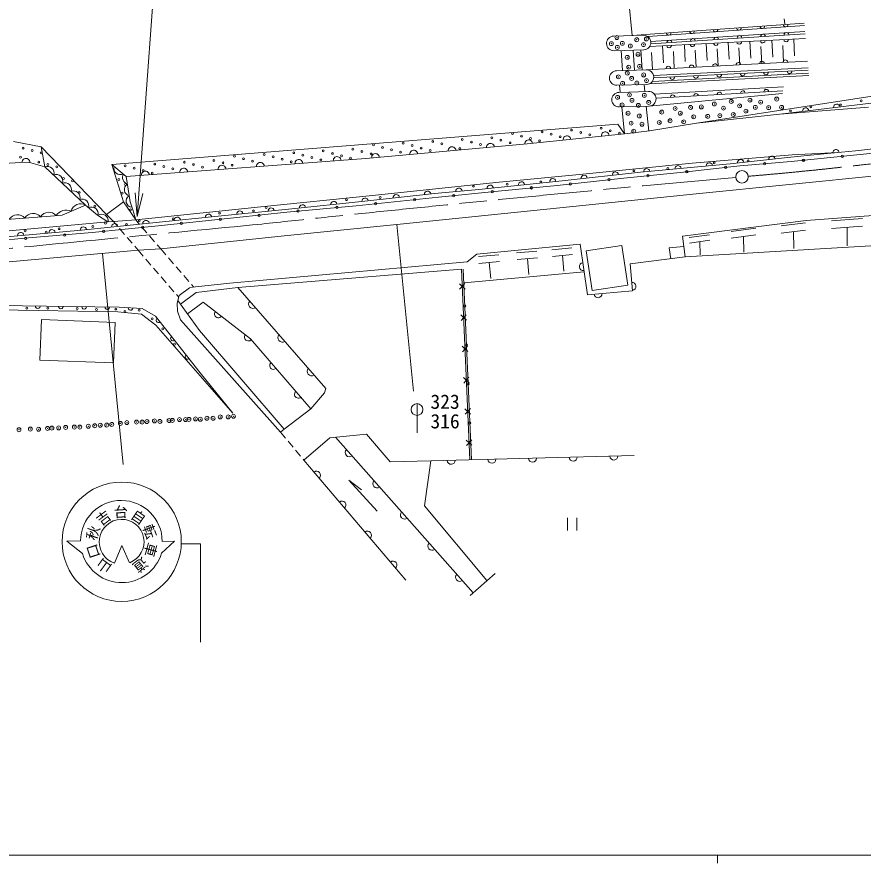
# Model space of a CAD drawing. Units: millimetres, scale not verified. Extents: x 40000 to 680000, y 20000 to 380000.
# Drawn here: x 278390 to 386644, y 204000 to 312187 of the extents above; entities that cross this region are included whole.
import ezdxf
from ezdxf.enums import TextEntityAlignment as Align

# ---------------------------------------------------------------- set-up
doc = ezdxf.new("R2010")
doc.units = ezdxf.units.MM
doc.header["$LTSCALE"] = 1000
doc.header["$PDMODE"] = 32
doc.header["$PDSIZE"] = 500
doc.linetypes.add('CHAIN', pattern=[18.5, 12, -1.5, 3.5, -1.5])
for name, color, linetype, lineweight in [('M-BGD', 7, 'Continuous', 13), ('M-BMK', 2, 'CHAIN', 13), ('M-BMK-SRVR', 3, 'Continuous', 13), ('M-STR-HTXT', 7, 'Continuous', 13), ('M-STR-STR1', 1, 'Continuous', 13), ('M-STR-STRC', 7, 'Continuous', 13), ('M-TTL-BAND', 7, 'Continuous', 13)]:
    doc.layers.add(name, color=color, linetype=linetype, lineweight=lineweight)
doc.styles.add('ＭＳ ゴシック', font='')
doc.styles.get('ＭＳ ゴシック').set_extended_font_data('MS Gothic')

# ---------------------------------------------------------------- blocks, each defined once
blk = doc.blocks.new('道路標識\u3000規制')
at = {"color": 7, "linetype": 'Continuous', "lineweight": 13}
blk.add_line((0, 0), (0, 2.5), dxfattribs=at)
blk.add_circle((0, 2), 0.5, dxfattribs=at)
blk = doc.blocks.new('open_arrow')
at = {"color": 0, "linetype": 'Continuous', "lineweight": -2}
blk.add_lwpolyline([(7.5, 1.25), (0, 0), (7.5, -1.25)], dxfattribs=at)

msp = doc.modelspace()

# ---------------------------------------------------------------- linework, layer by layer
at = {"layer": 'M-BGD'}
for p, q in [((354393, 338400), (357092, 309807)), ((376558, 311938), (376616, 311321)), ((359103, 309668), (379139, 311086)), ((379113, 311385), (359394, 309989)), ((354725, 309738), (358520, 309848)), ((359394, 309989), (357092, 309807)), ((359473, 309067), (379203, 310340)), ((359474, 308767), (379229, 310041)), ((359474, 308767), (379229, 310041)), ((379280, 309443), (359337, 308408)), ((363787, 308639), (363899, 306482)), ((366583, 308784), (366695, 306627)), ((369379, 308929), (369491, 306773)), ((372176, 309075), (372288, 306918)), ((374972, 309220), (375084, 307063)), ((376475, 306375), (376357, 308547)), ((377768, 309365), (377880, 307208)), ((354788, 307871), (358583, 307980)), ((355709, 307897), (355872, 305332)), ((357240, 307941), (357403, 305377)), ((358222, 307970), (358384, 305405)), ((359700, 305464), (359582, 307636)), ((360991, 308494), (361103, 306337)), ((362496, 305616), (362378, 307787)), ((365292, 305767), (365174, 307939)), ((368087, 305919), (367969, 308091)), ((370883, 306071), (370765, 308243)), ((373679, 306223), (373561, 308395)), ((358892, 305420), (379529, 306541)), ((355097, 305310), (358892, 305420)), ((379604, 305671), (359837, 304680)), ((379630, 305371), (359852, 304380)), ((359286, 303625), (379688, 304694)), ((359686, 303946), (379662, 304993)), ((355159, 303442), (358955, 303552)), ((355496, 303452), (355584, 302547)), ((358639, 303543), (358728, 302638)), ((359930, 302331), (376448, 303229)), ((375986, 299764), (409109, 303779)), ((355398, 302542), (359193, 302651)), ((359256, 300784), (376347, 302403)), ((360157, 301783), (376389, 302752)), ((365312, 298610), (388649, 302194)), ((355461, 300674), (359256, 300784)), ((355766, 300683), (356101, 297249)), ((358909, 300774), (359219, 297600)), ((375986, 299764), (387319, 300640)), ((365312, 298610), (375986, 299764)), ((290546, 293301), (355251, 298491)), ((355251, 298491), (356102, 297249)), ((359328, 297612), (365312, 298610)), ((343676, 295949), (356102, 297249)), ((356102, 297249), (359328, 297612)), ((277935, 296258), (281471, 295590)), ((281471, 295590), (281973, 293019)), ((289856, 286926), (281471, 295590)), ((323042, 294102), (343676, 295949)), ((385658, 295074), (392427, 295780)), ((364788, 293485), (377571, 294573)), ((376981, 294222), (381205, 294631)), ((377428, 293695), (388771, 294844)), ((377571, 294573), (383431, 294853)), ((381205, 294631), (385658, 295074)), ((273854, 293271), (278911, 293563)), ((278911, 293563), (279858, 293603)), ((279858, 293603), (281973, 293019)), ((292372, 291797), (323042, 294102)), ((350796, 292095), (364788, 293485)), ((358189, 292318), (369646, 293406)), ((369646, 293406), (376981, 294222)), ((370860, 293151), (377428, 293695)), ((281973, 293019), (287176, 288114)), ((292372, 291797), (290546, 293301)), ((292045, 288558), (290546, 293301)), ((348156, 291244), (358189, 292318)), ((355589, 291539), (363688, 292345)), ((363688, 292345), (370860, 293151)), ((292866, 288562), (292372, 291797)), ((337505, 290143), (348156, 291244)), ((339645, 291007), (350796, 292095)), ((347490, 290653), (355589, 291539)), ((365278, 289551), (389729, 292017)), ((323870, 289375), (339645, 291007)), ((331810, 289619), (337505, 290143)), ((339975, 289928), (347490, 290653)), ((309606, 287924), (323870, 289375)), ((321802, 288054), (332319, 289122)), ((322905, 288625), (331810, 289619)), ((332319, 289122), (339975, 289928)), ((346185, 287595), (365278, 289551)), ((284157, 286860), (287176, 288114)), ((287176, 288114), (288715, 286861)), ((292045, 288558), (289856, 286926)), ((293582, 286244), (292045, 288558)), ((293211, 287504), (292866, 288562)), ((312917, 287228), (321802, 288054)), ((313114, 287591), (322905, 288625)), ((290733, 286023), (289856, 286926)), ((293211, 287504), (293582, 286244)), ((293582, 286244), (309606, 287924)), ((303698, 286664), (313114, 287591)), ((306511, 286523), (312917, 287228)), ((327007, 285660), (346185, 287595)), ((390141, 286983), (379364, 286143)), ((273675, 286009), (282668, 286732)), ((280156, 285087), (290042, 286009)), ((282668, 286732), (284157, 286860)), ((286661, 284921), (296996, 285992)), ((288715, 286861), (290042, 286009)), ((290042, 286009), (290733, 286023)), ((290042, 286009), (290733, 286023)), ((290733, 286023), (293582, 286244)), ((296457, 285475), (306511, 286523)), ((296996, 285992), (303698, 286664)), ((379364, 286143), (363537, 284169)), ((376164, 285474), (379264, 285857)), ((382612, 286129), (386573, 286435)), ((262628, 283546), (280156, 285087)), ((276601, 284048), (286661, 284921)), ((287996, 284609), (296457, 285475)), ((312592, 284214), (327007, 285660)), ((369759, 284739), (372916, 285160)), ((376184, 284543), (379284, 284926)), ((377734, 284734), (377778, 282561)), ((382622, 285115), (386583, 285421)), ((384602, 285268), (384624, 282902)), ((271818, 283179), (279373, 283884)), ((279373, 283884), (287996, 284609)), ((296799, 282518), (312592, 284214)), ((363537, 284169), (363900, 281505)), ((364395, 283997), (367017, 284341)), ((364430, 283282), (367052, 283627)), ((369780, 283888), (372937, 284309)), ((371359, 284098), (371409, 282112)), ((337225, 281854), (350433, 283122)), ((346822, 282422), (349403, 282656)), ((350433, 283122), (351377, 276667)), ((355793, 282979), (351214, 282288)), ((356559, 277906), (355793, 282979)), ((361832, 282676), (363720, 282827)), ((361832, 282676), (362037, 281274)), ((363900, 281505), (396369, 283441)), ((365741, 283455), (365823, 281788)), ((272184, 280419), (293902, 282354)), ((293902, 282354), (296799, 282518)), ((293902, 282354), (294556, 281597)), ((296799, 282518), (297453, 281761)), ((336007, 280879), (337225, 281854)), ((337427, 281552), (340052, 281790)), ((342319, 282016), (344922, 282251)), ((346900, 281564), (349481, 281798)), ((348190, 281681), (348372, 279680)), ((351214, 282288), (351980, 277215)), ((356857, 280633), (363900, 281505)), ((294883, 281219), (295536, 280462)), ((297780, 281383), (298433, 280626)), ((305622, 278138), (336007, 280879)), ((337506, 280680), (340131, 280918)), ((338818, 280799), (339003, 278764)), ((342398, 281151), (345001, 281386)), ((343699, 281269), (343882, 279250)), ((357132, 277168), (356857, 280633)), ((295863, 280083), (296517, 279327)), ((298760, 280248), (299414, 279491)), ((306672, 277595), (335276, 279942)), ((335276, 279942), (336330, 255550)), ((335475, 279950), (336530, 255555)), ((335552, 278173), (350950, 279591)), ((296843, 278948), (297497, 278191)), ((299741, 279113), (300394, 278356)), ((297824, 277813), (298478, 277056)), ((299160, 276563), (300475, 277537)), ((300475, 277537), (300865, 277634)), ((300721, 277977), (301004, 277649)), ((300865, 277634), (305622, 278138)), ((301318, 276950), (306672, 277595)), ((306672, 277595), (317902, 264674)), ((335003, 278074), (335739, 277399)), ((335709, 278105), (335033, 277368)), ((351377, 276667), (357132, 277168)), ((351980, 277215), (356559, 277906)), ((298804, 276678), (299097, 276338)), ((298884, 275572), (299160, 276563)), ((299308, 275469), (301318, 276950)), ((270656, 275352), (291492, 275065)), ((291492, 275065), (294405, 274895)), ((298949, 274549), (298884, 275572)), ((301760, 272087), (298981, 275920)), ((300228, 274221), (302238, 275703)), ((302238, 275703), (308278, 271045)), ((270645, 274841), (291282, 274485)), ((291282, 274485), (294316, 274173)), ((294316, 274173), (296168, 272775)), ((294405, 274895), (296101, 273917)), ((296101, 273917), (301824, 266680)), ((299338, 273478), (298949, 274549)), ((335175, 274078), (335912, 273402)), ((335882, 274109), (335206, 273372)), ((281324, 268321), (281525, 273483)), ((281525, 273483), (290953, 273117)), ((290953, 273117), (290752, 267955)), ((312107, 259086), (299338, 273478)), ((296168, 272775), (306005, 261526)), ((312576, 259462), (301760, 272087)), ((308278, 271045), (315986, 262092)), ((335348, 270082), (336085, 269406)), ((336054, 270112), (335379, 269375)), ((290752, 267955), (281324, 268321)), ((301824, 266680), (306005, 261526)), ((335521, 266086), (336258, 265410)), ((336227, 266116), (335551, 265379)), ((317723, 264138), (317902, 264674)), ((315986, 262092), (317723, 264138)), ((312576, 259462), (315986, 262092)), ((335694, 262089), (336431, 261413)), ((336400, 262120), (335724, 261383)), ((312107, 259086), (312576, 259462)), ((312107, 259086), (312751, 258321)), ((318437, 258383), (323134, 258842)), ((323134, 258842), (326124, 255298)), ((313073, 257938), (313717, 257173)), ((315096, 255534), (318437, 258383)), ((319146, 258452), (336769, 238534)), ((335866, 258093), (336603, 257417)), ((336573, 258124), (335897, 257387)), ((314039, 256791), (314683, 256025)), ((315005, 255643), (315096, 255534)), ((328138, 240190), (315096, 255534)), ((331353, 255419), (357367, 256104)), ((326124, 255298), (331353, 255419)), ((331353, 255419), (330543, 249657)), ((320864, 252976), (324493, 248983)), ((320864, 252976), (322456, 251720)), ((330543, 249657), (338504, 240110)), ((348815, 248133), (348815, 246533)), ((350015, 246533), (350015, 248133)), ((336370, 238232), (339559, 241038))]:
    msp.add_line(p, q, dxfattribs=at)
for centre in [(383763, 300929), (386392, 301467), (377346, 300164), (379975, 300702), (349361, 297724), (353149, 297951), (354308, 297641), (335369, 296504), (339157, 296731), (341785, 297269), (342944, 296959), (344104, 296648), (345573, 297497), (346732, 297186), (347891, 296875), (350520, 297413), (351679, 297103), (355467, 297330), (324005, 295822), (325164, 295511), (327793, 296049), (328952, 295739), (330111, 295428), (331581, 296277), (332740, 295966), (336528, 296193), (337687, 295883), (340316, 296421), (341475, 296110), (345263, 296338), (279171, 295412), (280330, 295101), (281489, 294791), (306224, 294374), (310012, 294602), (313800, 294829), (314959, 294519), (317588, 295057), (318747, 294746), (319906, 294435), (321376, 295284), (322535, 294973), (323694, 294663), (326323, 295201), (327482, 294890), (331270, 295117), (335058, 295345), (278860, 294253), (281179, 293631), (282338, 293321), (296020, 293382), (299808, 293609), (300967, 293299), (303596, 293837), (304755, 293526), (307384, 294064), (308543, 293753), (311171, 294291), (312331, 293981), (313490, 293670), (316118, 294208), (317278, 293897), (321065, 294125), (367610, 293520), (371928, 293798), (283497, 293010), (292232, 293154), (293391, 292844), (294550, 292533), (295709, 292223), (297179, 293071), (298338, 292761), (302126, 292988), (305914, 293215), (357336, 292523), (361654, 292802), (284345, 291541), (285505, 291230), (291434, 291391), (345422, 291088), (292277, 290772), (336787, 290531), (341104, 290810), (286353, 289760), (291866, 289644), (324873, 289096), (288361, 287980), (320555, 288817), (292936, 287526), (304324, 287103), (308641, 287382), (310280, 287821), (289731, 285829), (294049, 286107), (298367, 286386), (279457, 284833), (282135, 284672), (283774, 285111), (288092, 285390), (292410, 285668), (279646, 274938), (282346, 274938), (286103, 274919), (288576, 274789), (291050, 274836), (292210, 274525), (294040, 274683), (295687, 273594), (297069, 272319), (298543, 270344)]:
    msp.add_circle(centre, 120, dxfattribs=at)
for centre, radius, start, end in [((370750, 310793), 300, 184.04911, 4.04911), ((373743, 311005), 300, 184.04911, 4.04911), ((376735, 311217), 300, 184.04911, 4.04911), ((354756, 308804), 934, 91.92433, 271.92433), ((358551, 308914), 934, 271.92433, 91.92433), ((361773, 310158), 300, 184.04911, 4.04911), ((364765, 310370), 300, 184.04911, 4.04911), ((367758, 310581), 300, 184.04911, 4.04911), ((367855, 309307), 300, 3.69139, 183.69139), ((370848, 309501), 300, 3.69139, 183.69139), ((373842, 309694), 300, 3.69139, 183.69139), ((376836, 309887), 300, 3.69139, 183.69139), ((361819, 308537), 300, 182.97023, 2.97023), ((361867, 308921), 300, 3.69139, 183.69139), ((364815, 308693), 300, 182.97023, 2.97023), ((364861, 309114), 300, 3.69139, 183.69139), ((367811, 308848), 300, 182.97023, 2.97023), ((370807, 309004), 300, 182.97023, 2.97023), ((373803, 309159), 300, 182.97023, 2.97023), ((376799, 309314), 300, 182.97023, 2.97023), ((370708, 306062), 300, 3.10951, 183.10951), ((373704, 306224), 300, 3.10951, 183.10951), ((376700, 306387), 300, 3.10951, 183.10951), ((355128, 304376), 934, 91.92433, 271.92433), ((358923, 304486), 934, 271.92433, 91.92433), ((361722, 305573), 300, 3.10951, 183.10951), ((364717, 305736), 300, 3.10951, 183.10951), ((367713, 305899), 300, 3.10951, 183.10951), ((362250, 304500), 300, 182.8691, 2.8691), ((365246, 304651), 300, 182.8691, 2.8691), ((368243, 304801), 300, 182.8691, 2.8691), ((371239, 304951), 300, 182.8691, 2.8691), ((374235, 305101), 300, 182.8691, 2.8691), ((377231, 305251), 300, 182.8691, 2.8691), ((355429, 301608), 934, 91.92433, 271.92433), ((359224, 301718), 934, 271.92433, 91.92433), ((362284, 301910), 300, 3.41851, 183.41851), ((365278, 302089), 300, 3.41851, 183.41851), ((368273, 302267), 300, 3.41851, 183.41851), ((371268, 302446), 300, 3.41851, 183.41851), ((374262, 302625), 300, 3.41851, 183.41851), ((383272, 300647), 400, 6.91121, 186.91121), ((379301, 300166), 400, 6.91121, 186.91121), ((348760, 296489), 492, 5.05216, 186.8891), ((353654, 297001), 492, 5.05216, 186.8891), ((334065, 295097), 492, 4.19764, 186.03458), ((338966, 295535), 492, 4.19764, 186.03458), ((343867, 295977), 492, 5.04477, 186.377), ((324264, 294219), 492, 4.19764, 186.03458), ((329164, 294658), 492, 4.19764, 186.03458), ((383170, 294832), 395, 4.96958, 186.40026), ((383997, 294360), 150, 0, 180), ((279553, 293596), 497, 354.76859, 183.10263), ((309545, 293095), 492, 3.37988, 185.21682), ((314452, 293464), 492, 3.37988, 185.21682), ((319358, 293833), 492, 3.37988, 185.21682), ((366975, 293150), 402, 5.78441, 185.06456), ((370980, 293552), 402, 6.70108, 185.98123), ((374042, 293415), 150, 0, 180), ((374042, 293415), 150, 180, 0), ((374981, 293997), 402, 6.70108, 185.98123), ((379022, 293857), 150, 0, 180), ((379022, 293857), 150, 180, 0), ((383997, 294360), 150, 180, 0), ((282300, 292250), 836, 340.36292, 113.01403), ((291613, 292827), 812, 163.14741, 297.90768), ((294825, 291989), 492, 3.37988, 185.21682), ((299732, 292358), 492, 3.37988, 185.21682), ((304638, 292726), 492, 3.37988, 185.21682), ((354958, 291970), 402, 6.47272, 185.75287), ((358961, 292389), 402, 5.78441, 185.06456), ((362968, 292770), 402, 5.78441, 185.06456), ((364096, 292391), 150, 0, 180), ((364096, 292391), 150, 180, 0), ((369064, 292949), 150, 0, 180), ((369064, 292949), 150, 180, 0), ((283413, 291200), 836, 340.36292, 113.01403), ((292844, 291691), 948, 153.85786, 250.28783), ((346953, 291117), 402, 6.2636, 185.54375), ((350955, 291541), 402, 6.47272, 185.75287), ((354147, 291382), 150, 0, 180), ((354147, 291382), 150, 180, 0), ((359121, 291891), 150, 0, 180), ((359121, 291891), 150, 180, 0), ((284527, 290151), 836, 340.36292, 113.01403), ((292947, 290105), 812, 121.28954, 256.04981), ((334938, 289904), 402, 5.61527, 184.89542), ((338945, 290289), 402, 6.2636, 185.54375), ((342949, 290703), 402, 6.2636, 185.54375), ((344202, 290336), 150, 0, 180), ((344202, 290336), 150, 180, 0), ((349176, 290838), 150, 0, 180), ((349176, 290838), 150, 180, 0), ((285640, 289101), 836, 340.36292, 113.01403), ((293135, 288639), 779, 119.58934, 266.99018), ((326931, 289072), 402, 6.72857, 186.00872), ((330932, 289518), 402, 6.72857, 186.00872), ((334253, 289325), 150, 0, 180), ((334253, 289325), 150, 180, 0), ((339226, 289849), 150, 0, 180), ((339226, 289849), 150, 180, 0), ((286539, 287028), 1259, 59.62754, 165.49754), ((286747, 288032), 850, 343.9714, 112.1312), ((314925, 287779), 402, 6.38939, 185.66954), ((318928, 288202), 402, 6.38939, 185.66954), ((319328, 287824), 150, 0, 180), ((322931, 288625), 402, 6.7296, 185.69016), ((324305, 288308), 150, 0, 180), ((324305, 288308), 150, 180, 0), ((329279, 288813), 150, 0, 180), ((329279, 288813), 150, 180, 0), ((278468, 285634), 1259, 41.66046, 147.53045), ((280470, 285795), 1259, 41.66046, 147.53045), ((282474, 285952), 1262, 41.98969, 147.42678), ((284686, 285956), 1526, 65.40708, 146.60071), ((287937, 287042), 843, 345.86893, 116.22619), ((289217, 286140), 836, 350.95387, 123.60498), ((302909, 286582), 402, 6.08189, 185.36204), ((306915, 286978), 402, 5.98149, 185.26164), ((309377, 286838), 150, 0, 180), ((310921, 287372), 402, 5.98149, 185.26164), ((314350, 287361), 150, 0, 180), ((314350, 287361), 150, 180, 0), ((319328, 287824), 150, 180, 0), ((294899, 285772), 402, 6.27686, 185.55701), ((298904, 286181), 402, 6.08189, 185.36204), ((299433, 285785), 150, 0, 180), ((304406, 286304), 150, 0, 180), ((304406, 286304), 150, 180, 0), ((309377, 286838), 150, 180, 0), ((282882, 284591), 402, 5.31976, 184.59991), ((286892, 284943), 402, 6.27744, 185.15119), ((289486, 284761), 150, 0, 180), ((289486, 284761), 150, 180, 0), ((290896, 285358), 402, 6.27686, 185.55701), ((294460, 285271), 150, 0, 180), ((294460, 285271), 150, 180, 0), ((299433, 285785), 150, 180, 0), ((278872, 284243), 402, 5.31976, 184.59991), ((279523, 283896), 150, 0, 180), ((279523, 283896), 150, 180, 0), ((284506, 284315), 150, 0, 180), ((284506, 284315), 150, 180, 0), ((350851, 280264), 500, 98.32077, 278.32077), ((357086, 277754), 500, 274.53431, 94.53431), ((352736, 276785), 500, 184.9738, 4.9738), ((281048, 275206), 297, 178.6255, 359.79604), ((284017, 275165), 297, 178.6255, 359.79604), ((286987, 275124), 297, 178.6255, 359.79604), ((289956, 275083), 297, 178.6255, 359.79604), ((292923, 274979), 297, 176.07279, 357.24333), ((308601, 275491), 576, 138.54366, 303.4422), ((335679, 275246), 150, 0, 180), ((335679, 275246), 150, 180, 0), ((304154, 274208), 486, 140.73829, 323.98568), ((296494, 273419), 300, 128.33705, 308.33705), ((298355, 271066), 300, 128.33705, 308.33705), ((308000, 271238), 485, 140.36509, 320.8031), ((312344, 271184), 576, 138.54366, 303.4422), ((335895, 270250), 150, 0, 180), ((335895, 270250), 150, 180, 0), ((300216, 268713), 300, 128.33705, 308.33705), ((311219, 267608), 486, 129.10393, 312.35133), ((316087, 266877), 576, 138.54366, 303.4422), ((336111, 265255), 150, 0, 180), ((336111, 265255), 150, 180, 0), ((314390, 263925), 486, 129.10393, 312.35133), ((336327, 260260), 150, 0, 180), ((336327, 260260), 150, 180, 0), ((320933, 256482), 533, 135.04448, 307.95811), ((333954, 255508), 521, 183.80611, 359.21369), ((339157, 255645), 521, 183.80611, 359.21369), ((344360, 255782), 521, 183.80611, 359.21369), ((349562, 255919), 521, 183.80611, 359.21369), ((354765, 256057), 521, 183.80611, 359.21369), ((316724, 253614), 503, 310.75467, 129.96956), ((324458, 252498), 533, 135.04448, 307.95811), ((319984, 249778), 503, 310.75467, 129.96956), ((327982, 248515), 533, 135.04448, 307.95811), ((323244, 245942), 503, 310.75467, 129.96956), ((331507, 244531), 533, 135.04448, 307.95811), ((326505, 242106), 503, 310.75467, 129.96956), ((335032, 240547), 533, 135.04448, 307.95811)]:
    msp.add_arc(centre, radius, start, end, dxfattribs=at)
for p in [(355142, 309553), (358926, 309362), (354431, 308765), (355205, 308294), (355840, 308807), (356873, 308473), (357685, 309273), (358556, 308640), (357843, 307415), (356473, 307026), (356661, 305763), (358044, 305871), (355346, 304527), (356474, 305010), (357038, 304325), (358570, 304769), (358932, 304043), (355870, 303701), (357703, 303741), (355230, 301903), (356761, 302225), (358655, 302165), (355814, 300936), (357084, 301520), (357890, 300875), (359219, 301258), (367617, 301057), (369773, 301380), (370844, 300823), (372170, 301541), (373543, 301286), (375595, 301682), (356585, 299867), (360891, 300017), (362604, 300480), (363248, 299876), (364580, 300619), (365948, 300682), (368789, 300520), (370038, 299715), (371650, 300138), (372855, 300634), (374571, 300581), (376220, 300634), (356975, 298605), (358009, 299518), (360569, 298687), (361959, 298909), (363704, 298776), (364981, 299412), (366774, 299473), (368322, 299566), (357311, 297584), (358358, 298471), (299192, 260704), (299958, 260704), (300404, 260725), (301233, 260789), (301850, 260747), (302701, 260874), (303487, 260874), (304401, 261044), (305422, 261044), (306102, 261129), (282311, 259577), (282864, 259620), (283735, 259641), (284628, 259705), (285734, 259747), (286435, 259747), (287520, 259854), (288349, 259917), (289051, 259981), (289880, 260002), (290518, 260087), (291623, 260215), (292452, 260321), (293686, 260385), (294409, 260385), (295025, 260449), (295982, 260534), (296684, 260470), (297853, 260577), (298278, 260598), (278654, 259407), (280100, 259492), (281163, 259471)]:
    msp.add_point(p, dxfattribs=at)
at = {"layer": 'M-BMK'}
for centre, radius, start, end in [((253704, 1483271), 1197393, 276.3539, 277.64391), ((332576, 759343), 469186, 274.81319, 276.56512), ((681057, -3176621), 3482185, 95.11917, 96.12147), ((2606183, -23663621), 24059179, 95.47723, 95.56779)]:
    msp.add_arc(centre, radius, start, end, dxfattribs=at)
at = {"layer": 'M-BMK-SRVR'}
msp.add_circle((371147, 291746), 800, dxfattribs=at)
at = {"layer": 'M-STR-HTXT'}
msp.add_lwpolyline([(293788, 286662), (296881, 329158), (326161, 329158)], dxfattribs=at)
at = {"layer": 'M-STR-STR1'}
for p, q in [((290733, 286023), (291174, 285513)), ((294047, 285705), (293582, 286244)), ((291501, 285134), (292154, 284378)), ((295027, 284570), (294374, 285327)), ((292481, 283999), (293135, 283242)), ((296008, 283435), (295354, 284192)), ((293462, 282864), (293902, 282354)), ((296799, 282518), (296334, 283056))]:
    msp.add_line(p, q, dxfattribs=at)
at = {"layer": 'M-STR-STRC'}
for p, q in [((327007, 285660), (329115, 264353)), ((289341, 281948), (291968, 254975)), ((286529, 245181), (284761, 245141)), ((284761, 245141), (286776, 243577)), ((298540, 245152), (296886, 243605)), ((296971, 245134), (298540, 245152)), ((299461, 244816), (301878, 244816)), ((301878, 244816), (301878, 232241)), ((290883, 242360), (291803, 244618)), ((291803, 244618), (292814, 242405))]:
    msp.add_line(p, q, dxfattribs=at)
msp.add_circle((291793, 245088), 7630, dxfattribs=at)
for centre, radius, start, end in [((291749, 245140), 5222, 359.93402, 179.54548), ((291785, 245073), 2869, 291.1103, 251.6855), ((291826, 245141), 5288, 197.21134, 343.11438)]:
    msp.add_arc(centre, radius, start, end, dxfattribs=at)
at = {"layer": 'M-TTL-BAND'}
for p, q in [((40000, 205000), (579000, 205000)), ((368000, 205000), (368000, 204000))]:
    msp.add_line(p, q, dxfattribs=at)

# ---------------------------------------------------------------- block references
at = {"layer": 'M-STR-HTXT', "xscale": 400, "yscale": 400, "rotation": 85.8}
msp.add_blockref('open_arrow', (293788, 286662), dxfattribs=at)
at = {"layer": 'M-STR-STRC', "xscale": 1500, "yscale": 1500}
msp.add_blockref('道路標識\u3000規制', (329575, 258990), dxfattribs=at)

# ---------------------------------------------------------------- texts
at = {"layer": 'M-STR-STRC', "style": 'ＭＳ ゴシック'}
for s, p in [('323', (331296, 261529)), ('316', (331296, 259029))]:
    msp.add_text(s, height=1833, dxfattribs=at).set_placement(p, align=Align.BOTTOM_LEFT)
for s, rotation, p in [('吉', 37.017, (289478, 248132)), ('台', 1.398, (291691, 248903)), ('自', 325.778, (293940, 248241)), ('秋', 72.637, (288128, 246216)), ('転', 290.159, (295382, 246393)), ('口', 108.256, (288146, 243872)), ('車', 254.539, (295478, 244051)), ('山', 143.876, (289526, 241978)), ('道', 218.595, (294185, 242092))]:
    msp.add_text(s, height=1320, rotation=rotation, dxfattribs=at).set_placement(p, align=Align.MIDDLE_CENTER)

doc.saveas('drawing.dxf')
